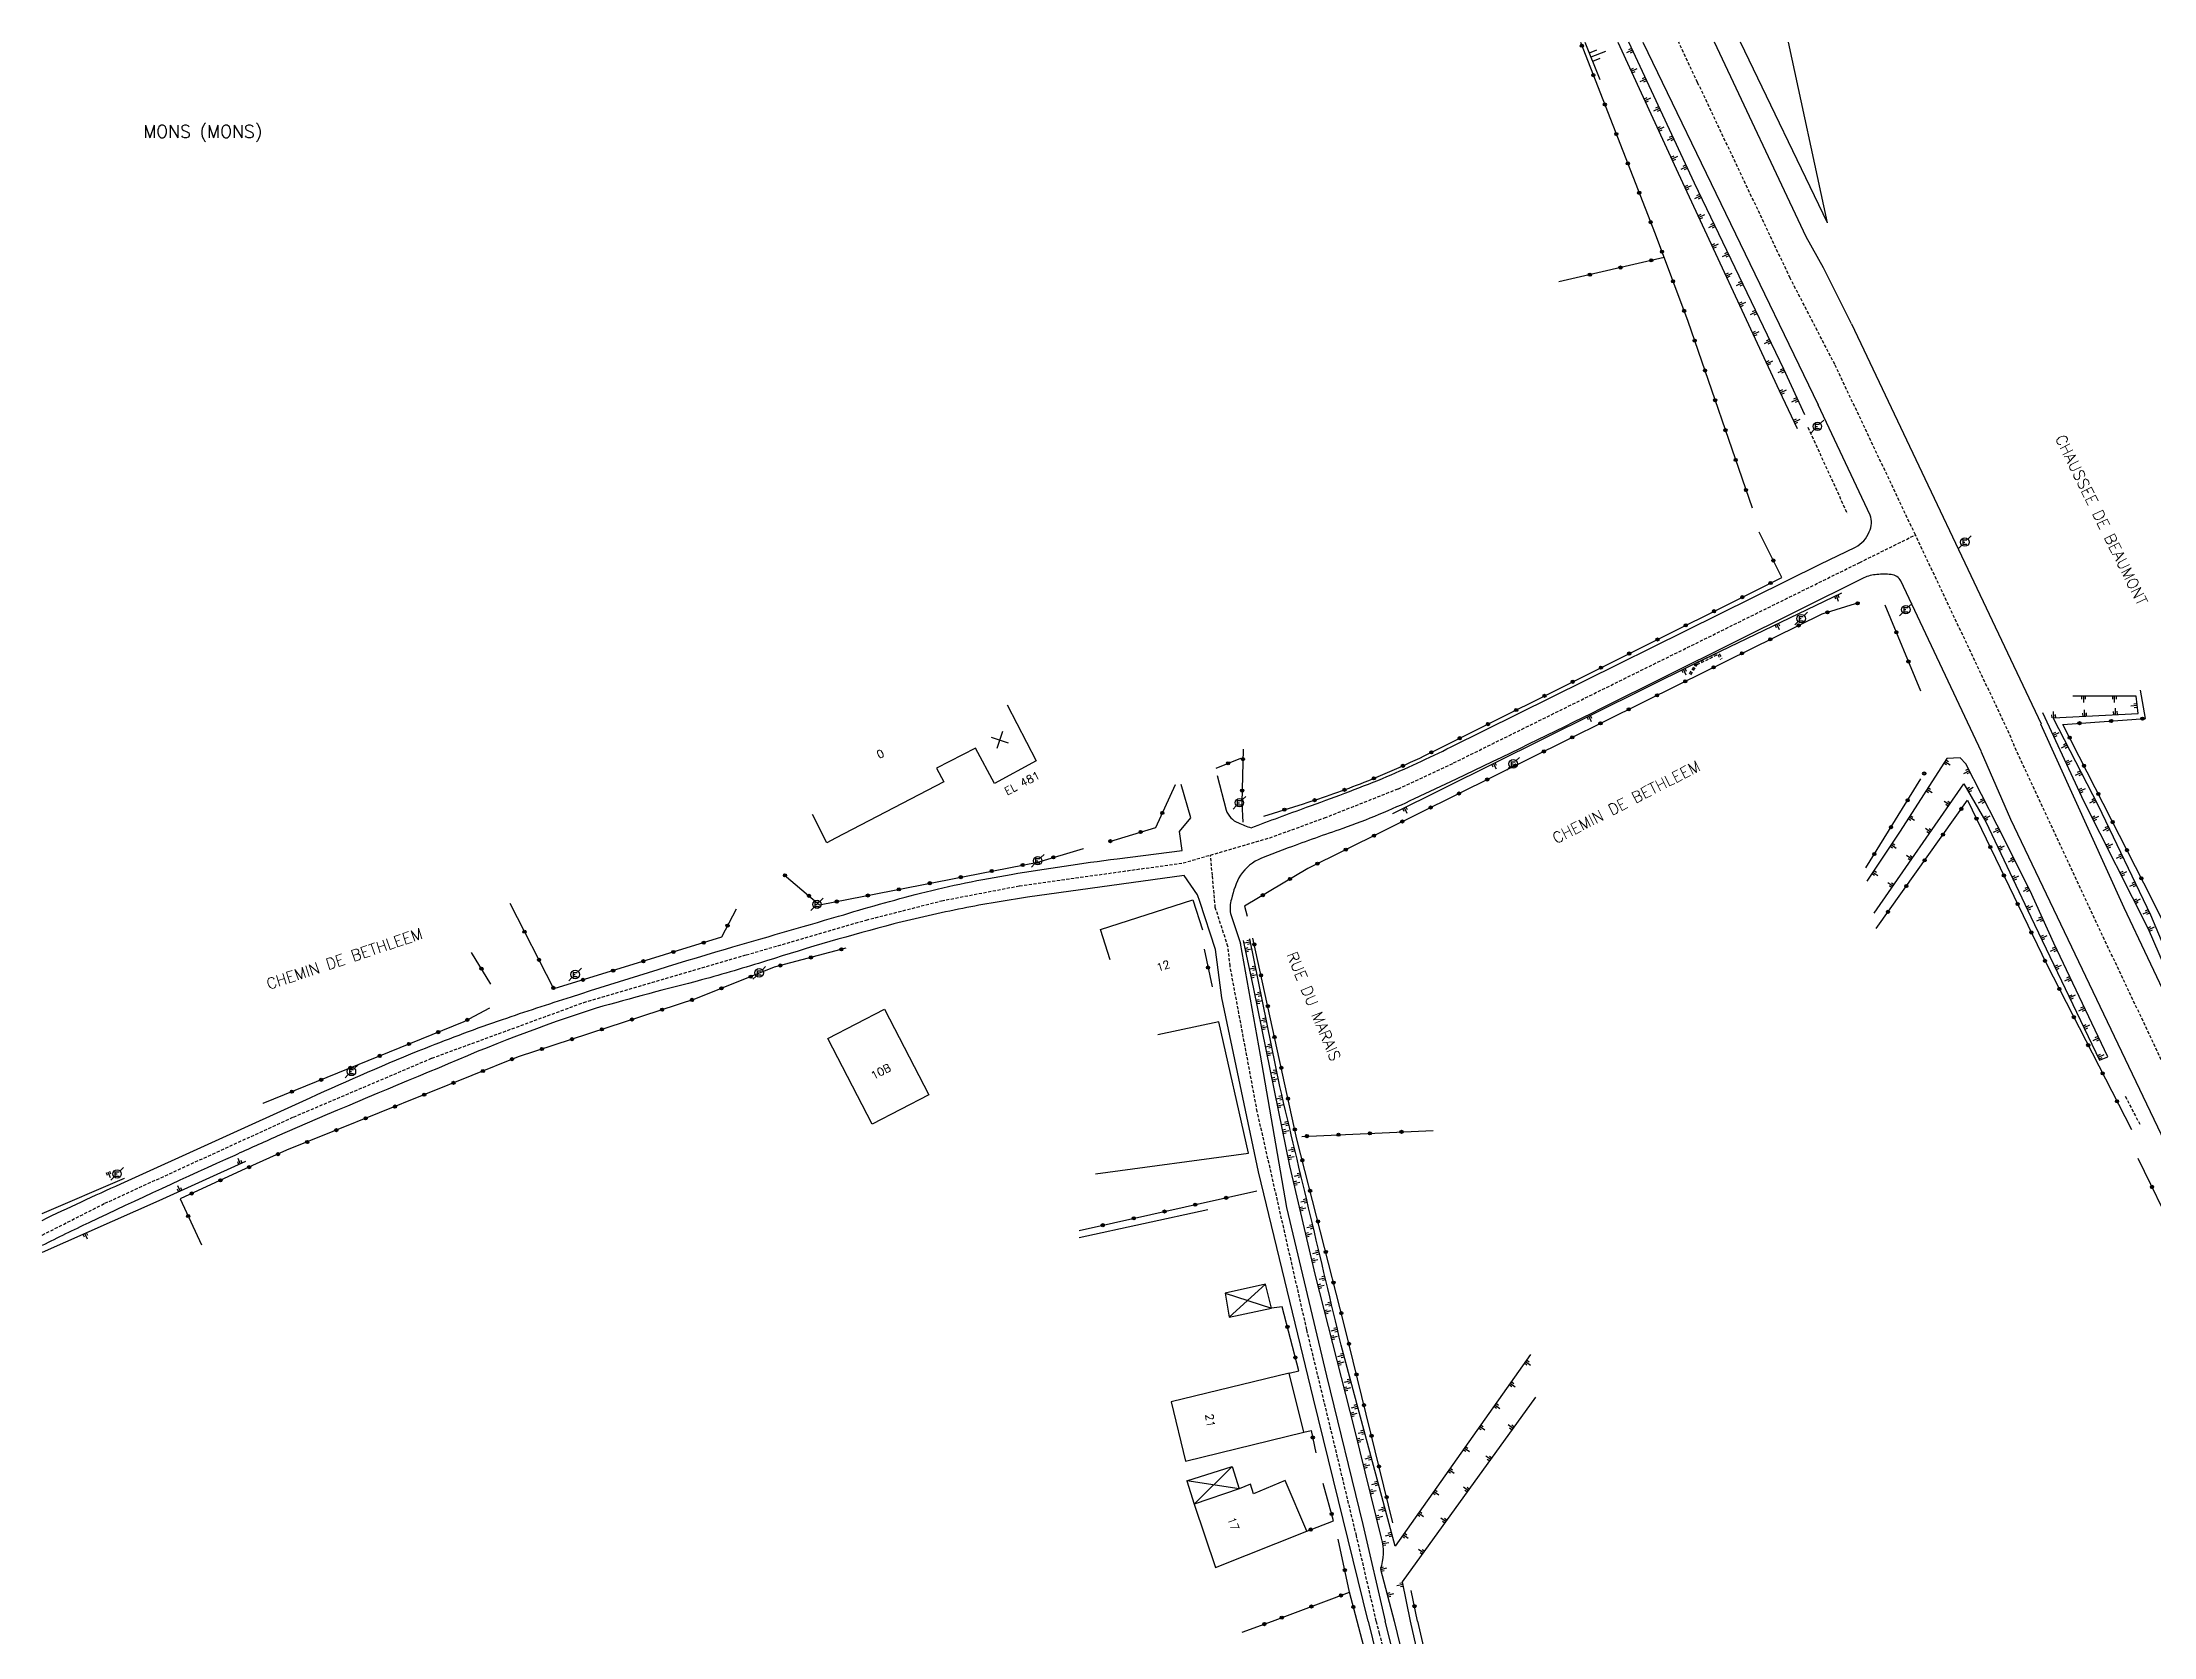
# Model space of a CAD drawing. Header units: millimetres. Extents: x 123000 to 124000, y 124000 to 125000.
# Drawn here: x 123000 to 123334.3, y 124747.5 to 125000 of the extents above; entities that cross this region are included whole.
import ezdxf
from ezdxf.enums import TextEntityAlignment as Align

# ---------------------------------------------------------------- set-up
doc = ezdxf.new("R2010")
doc.units = ezdxf.units.MM
doc.linetypes.add('DASHED', pattern=[0.75, 0.5, -0.25])
doc.layers.get('0').update_dxf_attribs({"linetype": 'CONTINUOUS'})
for name, color, linetype in [('w0001', 6, 'DASHED'), ('w0008', 7, 'CONTINUOUS'), ('w0100', 7, 'CONTINUOUS'), ('w0112', 1, 'DASHED'), ('W0211', 2, 'CONTINUOUS'), ('W0220', 5, 'DASHED'), ('W0310', 3, 'CONTINUOUS'), ('w0322', 7, 'CONTINUOUS'), ('W0471', 7, 'CONTINUOUS'), ('W0980', 7, 'CONTINUOUS'), ('W0984', 7, 'CONTINUOUS'), ('w0989', 7, 'CONTINUOUS'), ('w0991', 7, 'CONTINUOUS')]:
    doc.layers.add(name, color=color, linetype=linetype)
doc.styles.get("Standard").update_dxf_attribs({"font": 'romans.shx', "width": 0.85})

# ---------------------------------------------------------------- blocks, each defined once
blk = doc.blocks.new('T471')
for p, q in [((-0.333334, 0.333334), (-0.333334, -0.333334)), ((-0.333334, 0.333334), (0.333334, 0.333334)), ((-0.333334, 0), (0, 0)), ((0.500001, 0.500001), (1.000002, 1.000002)), ((-0.500001, -0.500001), (-1.000002, -1.000002)), ((-0.333334, -0.333334), (0.333334, -0.333334))]:
    blk.add_line(p, q)
blk.add_ellipse((0, 0), major_axis=(0.471405, 0.471405), ratio=1, start_param=5.4977871438, end_param=11.780972451)
blk = doc.blocks.new('t211o')
at = {"color": 0, "linetype": 'Continuous'}
for p, q in [((-0.29, 0.5), (-0.29, 0)), ((0, 1), (0, 0)), ((0.29, 0.5), (0.29, 0))]:
    blk.add_line(p, q, dxfattribs=at)
blk = doc.blocks.new('t991o')
at = {"color": 0, "linetype": 'Continuous'}
for p, q in [((-1, 1), (1, -1)), ((-1, -1), (1, 1))]:
    blk.add_line(p, q, dxfattribs=at)
blk = doc.blocks.new('t322o')
at = {"color": 0, "linetype": 'Continuous'}
for radius in [0.25, 0.15]:
    blk.add_circle((0, 0), radius, dxfattribs=at)

msp = doc.modelspace()

# ---------------------------------------------------------------- linework, layer by layer
at = {"layer": 'w0001'}
for points in [[(123283.77, 124948.98), (123276.7, 124962.66), (123262.06, 124993.62), (123259.06, 125000)], [(123311.71, 124889.86), (123296.53, 124921.98), (123283.77, 124948.98), (123283.77, 124948.98)], [(123000, 124811.12), (123009.91, 124816.15), (123039.79, 124829.81), (123061.69, 124839.14), (123085.73, 124847.95), (123111.43, 124855.48), (123130.43, 124861), (123142.37, 124864.05), (123154.68, 124866.42), (123180.62, 124870.05), (123184.94, 124871.3), (123194.31, 124874.02), (123203.01, 124877.18), (123214.68, 124881.8), (123223.43, 124885.88), (123287.71, 124917.62), (123296.53, 124921.98), (123296.53, 124921.98)], [(123377.77, 124750), (123369.08, 124767.99), (123347.97, 124812.45), (123323.91, 124863.3), (123311.66, 124889.74)], [(123187.7, 124856.81), (123185.7, 124862.99), (123185.24, 124868.08), (123184.94, 124871.3), (123184.94, 124871.3)], [(123211.19, 124750), (123208.04, 124763.53), (123200.19, 124796.14), (123192.34, 124830.68), (123188.04, 124853.73), (123187.71, 124856.84)], [(123213.48, 124741.07), (123211.72, 124748.01), (123211.19, 124750)]]:
    msp.add_lwpolyline(points, dxfattribs=at)
at = {"layer": 'w0008'}
for points in [[(123253.38, 125000), (123281.14, 124942.58)], [(123286.39, 124955.4), (123281.96, 124964.27), (123279.25, 124969.17), (123264.73, 125000)], [(123286.4, 124955.39), (123316.43, 124892.07), (123316.43, 124892.07)], [(123383.54, 124750), (123359.57, 124799.6), (123329.6, 124862.96), (123316.41, 124892.03)], [(123372.01, 124750), (123353.8, 124788.69), (123333.15, 124831.86), (123311.64, 124876.91), (123306.99, 124887.61)], [(123209.9, 124750), (123201.25, 124785.17), (123192.56, 124821.11), (123186.76, 124848.7), (123185.72, 124856.33)], [(123189.66, 124857.33), (123192.81, 124839.62), (123196.98, 124815.46), (123203.33, 124788.83), (123209.04, 124765.27), (123212.57, 124750)]]:
    msp.add_lwpolyline(points, dxfattribs=at)
for points in [[(123186.01, 124883.88), (123187.4, 124878.39, 0.2091), (123189.35, 124876.4, 0.0422), (123191.37, 124875.62, -0.0014), (123200.16, 124878.87, 0.0108), (123212.17, 124883.42, 0.0165), (123223.04, 124888.43), (123281.47, 124917.36), (123287.05, 124920.06, 0.1822), (123289.23, 124922.48, 0.2077), (123289.36, 124925.12), (123281.14, 124942.58), (123281.14, 124942.58)], [(123306.98, 124887.65), (123294.25, 124914.69, 0.249), (123292.67, 124915.7, 0.0688), (123290.45, 124915.71, 0.0914), (123288.36, 124915.18), (123246.69, 124894.43, -0.0046), (123223.82, 124883.33), (123217.19, 124880.18, -0.0244), (123205.87, 124875.5, 0.0053), (123197.25, 124872.42), (123192.99, 124870.78, 0.153), (123189.7, 124868.11, 0.0854), (123188.27, 124864.31, 0.1378), (123188.13, 124862.04), (123189.67, 124857.28), (123189.67, 124857.28)], [(123000, 124813.45, -0.008373), (123012.43, 124819.23), (123042.41, 124832.85, -0.0119), (123060.67, 124840.74, -0.0117), (123072.86, 124845.26, -0.0056), (123083.76, 124848.85, -0.0056), (123108.19, 124856.41, -0.0005), (123126.07, 124861.61, -0.0099), (123139.02, 124865.26, -0.0189), (123153.39, 124868.23, -0.0105), (123170.17, 124870.71), (123180.47, 124872.04), (123180.05, 124875.03), (123181.81, 124877.17), (123180.3, 124882.44), (123180.3, 124882.44)], [(123185.73, 124856.33), (123183.27, 124863.95), (123182.88, 124864.98), (123180.77, 124868.05), (123155.98, 124864.61, 0.0148), (123145.72, 124862.84, 0.0125), (123134.79, 124860.39, 0.0126), (123114.66, 124854.54, -0.0075), (123104.37, 124851.51, 0.0064), (123087.71, 124847.05, 0.0253), (123062.71, 124837.55, 0.0058), (123037.18, 124826.76, 0.002), (123030.47, 124823.74, 0.0054), (123007.38, 124813.07, 0.005654), (123000, 124809.47, 0.0157)], [(123209.9, 124750), (123215.29, 124728.04), (123223.14, 124698.38), (123230.53, 124669.69), (123237.93, 124638.64), (123244.79, 124610.47), (123249.37, 124593.54, -0.310561), (123247.65, 124585.19, -0.126275), (123242.15, 124582.64, 0.062468), (123235.16, 124578.74, 0.128403), (123226.14, 124568.14, 0.096527), (123222.3, 124554.58, 0.013587), (123221.4, 124540.74, -0.015478), (123220.92, 124527.38, -0.005626), (123220.25, 124512.94), (123219.67, 124500)], [(123313.3, 124500, 0.000901), (123302.93, 124512.03, -0.009523), (123286.81, 124531.16, 0.007163), (123268.62, 124553.1, -0.072413), (123262.68, 124561.81, -0.071237), (123255.35, 124580.04, -0.019263), (123250.95, 124598.04, 0.009512), (123245.02, 124620.8), (123240.21, 124639.87), (123233.87, 124667.43), (123226.04, 124697.96), (123218.73, 124725.77), (123212.57, 124750)]]:
    msp.add_lwpolyline(points, format="xyb", dxfattribs=at)
at = {"layer": 'w0100'}
for points in [[(123152.75, 124895.06), (123157.37, 124886.19), (123150.76, 124882.61), (123147.72, 124888.24), (123141.59, 124885.05), (123142.71, 124882.88), (123125.56, 124873.95), (123124.23, 124873.25), (123121.92, 124877.69), (123121.92, 124877.69)], [(123169.06, 124854.72), (123167.52, 124859.48), (123182.15, 124864.2), (123183.68, 124859.44), (123183.68, 124859.44)], [(123124.36, 124842.24), (123133.32, 124846.89), (123140.36, 124833.33), (123131.39, 124828.68), (123124.36, 124842.24), (123124.36, 124842.24)], [(123187.9, 124798.13), (123194.58, 124799.52), (123193.65, 124803.32), (123187.25, 124801.93), (123187.9, 124798.13), (123193.65, 124803.32)], [(123187.25, 124801.93), (123194.58, 124799.52)], [(123180.98, 124775.33), (123199.73, 124779.92), (123197.41, 124789.28), (123178.71, 124784.69), (123180.98, 124775.33)], [(123181.22, 124772.18), (123188.37, 124774.47)], [(123185.72, 124758.46), (123200.2, 124764.25), (123196.76, 124772.27), (123191.75, 124770.14), (123191.29, 124771.67), (123189.48, 124770.93), (123181.22, 124772.18), (123182.33, 124768.5), (123185.72, 124758.46)], [(123189.48, 124770.93), (123182.33, 124768.5), (123188.37, 124774.47), (123189.48, 124770.93)]]:
    msp.add_lwpolyline(points, dxfattribs=at)
at = {"layer": 'w0112'}
for p, q in [((123261.87, 124901.69), (123265.15, 124903.27)), ((123261.98, 124901.46), (123265.26, 124903.05)), ((123265.26, 124903.05), (123265.66, 124902.27)), ((123265.48, 124903.16), (123265.89, 124902.39)), ((123260.78, 124899.98), (123261.77, 124901.59)), ((123261, 124899.85), (123261.98, 124901.46))]:
    msp.add_line(p, q, dxfattribs=at)
msp.add_lwpolyline([(123329.75, 124833.09), (123332.05, 124828.66)], dxfattribs=at)
at = {"layer": 'W0211'}
for p, q in [((123246.06, 124998.75), (123244.89, 124998.29)), ((123247.48, 124998.55), (123245.16, 124997.62)), ((123250.83, 124998.39), (123251.74, 124998.81)), ((123251.16, 124998.86), (123251.62, 124999.07)), ((123251.41, 124998.34), (123251.86, 124998.55)), ((123246.59, 124997.41), (123245.43, 124996.95)), ((123251.87, 124995.84), (123251.42, 124995.63)), ((123252.44, 124995.79), (123251.54, 124995.37)), ((123252.11, 124995.32), (123251.66, 124995.11)), ((123252.98, 124993.77), (123253.89, 124994.19)), ((123253.31, 124994.24), (123253.77, 124994.45)), ((123253.56, 124993.71), (123254.01, 124993.92)), ((123254.01, 124991.21), (123253.56, 124991)), ((123254.58, 124991.16), (123253.68, 124990.74)), ((123254.25, 124990.69), (123253.8, 124990.48)), ((123255.13, 124989.14), (123256.04, 124989.56)), ((123255.46, 124989.61), (123255.91, 124989.82)), ((123255.7, 124989.09), (123256.16, 124989.3)), ((123256.15, 124986.58), (123255.7, 124986.37)), ((123256.72, 124986.53), (123255.82, 124986.11)), ((123256.39, 124986.06), (123255.94, 124985.85)), ((123257.61, 124984.99), (123258.06, 124985.2)), ((123257.28, 124984.51), (123258.18, 124984.93)), ((123258.29, 124981.95), (123257.84, 124981.74)), ((123257.85, 124984.46), (123258.31, 124984.67)), ((123258.86, 124981.9), (123257.96, 124981.48)), ((123258.53, 124981.43), (123258.08, 124981.22)), ((123259.43, 124979.89), (123260.33, 124980.31)), ((123259.76, 124980.36), (123260.21, 124980.57)), ((123260, 124979.84), (123260.45, 124980.05)), ((123260.43, 124977.32), (123259.98, 124977.11)), ((123261.01, 124977.27), (123260.1, 124976.85)), ((123260.68, 124976.8), (123260.22, 124976.59)), ((123261.6, 124975.26), (123262.51, 124975.69)), ((123261.93, 124975.74), (123262.38, 124975.95)), ((123262.18, 124975.22), (123262.63, 124975.43)), ((123262.58, 124972.7), (123262.13, 124972.49)), ((123263.16, 124972.65), (123262.25, 124972.23)), ((123262.83, 124972.18), (123262.37, 124971.97)), ((123263.81, 124970.66), (123264.71, 124971.1)), ((123264.14, 124971.14), (123264.59, 124971.36)), ((123264.39, 124970.62), (123264.84, 124970.84)), ((123264.73, 124968.07), (123264.28, 124967.86)), ((123265.31, 124968.02), (123264.4, 124967.6)), ((123264.98, 124967.55), (123264.52, 124967.34)), ((123266.02, 124966.06), (123266.92, 124966.5)), ((123266.34, 124966.54), (123266.79, 124966.76)), ((123266.59, 124966.02), (123267.04, 124966.24)), ((123266.88, 124963.45), (123266.43, 124963.24)), ((123267.46, 124963.4), (123266.55, 124962.98)), ((123267.13, 124962.93), (123266.67, 124962.71)), ((123268.22, 124961.47), (123269.12, 124961.9)), ((123268.55, 124961.94), (123269, 124962.16)), ((123269.03, 124958.82), (123268.58, 124958.61)), ((123269.61, 124958.77), (123268.7, 124958.35)), ((123268.8, 124961.42), (123269.25, 124961.64)), ((123269.28, 124958.3), (123268.82, 124958.09)), ((123270.43, 124956.87), (123271.33, 124957.3)), ((123270.76, 124957.34), (123271.21, 124957.56)), ((123271.01, 124956.82), (123271.46, 124957.04)), ((123271.18, 124954.2), (123270.73, 124953.99)), ((123271.76, 124954.15), (123270.85, 124953.73)), ((123271.43, 124953.67), (123270.97, 124953.46)), ((123272.64, 124952.27), (123273.54, 124952.7)), ((123272.96, 124952.74), (123273.41, 124952.96)), ((123273.21, 124952.22), (123273.66, 124952.44)), ((123273.33, 124949.57), (123272.88, 124949.36)), ((123273.91, 124949.52), (123273, 124949.1)), ((123273.58, 124949.05), (123273.12, 124948.84)), ((123274.83, 124947.68), (123275.74, 124948.1)), ((123275.17, 124948.15), (123275.62, 124948.36)), ((123275.41, 124947.63), (123275.86, 124947.84)), ((123275.48, 124944.95), (123275.03, 124944.74)), ((123276.06, 124944.9), (123275.15, 124944.48)), ((123275.73, 124944.43), (123275.28, 124944.21)), ((123276.98, 124943.05), (123277.88, 124943.47)), ((123277.31, 124943.52), (123277.76, 124943.73)), ((123277.55, 124943), (123278, 124943.21)), ((123277.65, 124940.33), (123277.2, 124940.12)), ((123278.22, 124940.28), (123277.32, 124939.86)), ((123277.89, 124939.81), (123277.44, 124939.6)), ((123322.88, 124895.97), (123322.88, 124896.47)), ((123323.17, 124895.47), (123323.17, 124896.47)), ((123323.46, 124895.97), (123323.46, 124896.47)), ((123327.78, 124895.97), (123327.78, 124896.47)), ((123328.06, 124895.47), (123328.06, 124896.47)), ((123328.35, 124895.97), (123328.35, 124896.47)), ((123330.65, 124894.92), (123331.64, 124895.02)), ((123331.12, 124895.26), (123331.62, 124895.31)), ((123318.09, 124893.51), (123318.12, 124893.01)), ((123318.36, 124894.03), (123318.41, 124893.03)), ((123318.67, 124893.54), (123318.7, 124893.04)), ((123322.98, 124893.77), (123323.01, 124893.27)), ((123323.24, 124894.28), (123323.29, 124893.28)), ((123323.56, 124893.8), (123323.58, 124893.3)), ((123327.86, 124894.03), (123327.89, 124893.53)), ((123328.13, 124894.54), (123328.18, 124893.54)), ((123328.44, 124894.06), (123328.47, 124893.56)), ((123331.18, 124894.68), (123331.67, 124894.73)), ((123318.69, 124890.69), (123318.23, 124890.48)), ((123319.26, 124890.64), (123318.36, 124890.22)), ((123318.93, 124890.17), (123318.48, 124889.96)), ((123319.66, 124888.27), (123320.55, 124888.73)), ((123319.97, 124888.76), (123320.42, 124888.99)), ((123320.24, 124888.24), (123320.68, 124888.47)), ((123301.44, 124885.57), (123301.02, 124885.84)), ((123302.02, 124885.54), (123301.17, 124886.08)), ((123301.75, 124886.05), (123301.33, 124886.32)), ((123304.49, 124884.71), (123304.94, 124884.94)), ((123320.75, 124886.25), (123320.3, 124886.04)), ((123321.32, 124886.2), (123320.42, 124885.78)), ((123320.99, 124885.73), (123320.54, 124885.52)), ((123299.19, 124881.14), (123298.35, 124881.68)), ((123298.93, 124881.65), (123298.51, 124881.92)), ((123304.18, 124884.23), (123305.07, 124884.68)), ((123305.1, 124881.98), (123304.67, 124881.73)), ((123304.75, 124884.2), (123305.2, 124884.42)), ((123305.68, 124881.98), (123304.81, 124881.48)), ((123321.9, 124883.92), (123322.79, 124884.38)), ((123322.21, 124884.41), (123322.65, 124884.64)), ((123322.81, 124881.82), (123322.36, 124881.61)), ((123322.47, 124883.89), (123322.92, 124884.12)), ((123323.39, 124881.77), (123322.48, 124881.35)), ((123298.62, 124881.17), (123298.2, 124881.44)), ((123301.1, 124879.85), (123301.92, 124879.28)), ((123301.34, 124879.33), (123301.75, 124879.05)), ((123301.67, 124879.81), (123302.08, 124879.52)), ((123305.39, 124881.48), (123304.96, 124881.23)), ((123306.54, 124879.57), (123307.43, 124880.02)), ((123306.85, 124880.05), (123307.3, 124880.27)), ((123307.11, 124879.53), (123307.56, 124879.76)), ((123323.05, 124881.29), (123322.6, 124881.08)), ((123324.13, 124879.57), (123325.02, 124880.03)), ((123324.45, 124880.06), (123324.89, 124880.28)), ((123324.71, 124879.54), (123325.15, 124879.77)), ((123295.8, 124876.77), (123295.37, 124877.04)), ((123296.37, 124876.74), (123295.53, 124877.28)), ((123296.11, 124877.25), (123295.69, 124877.52)), ((123298.12, 124875.56), (123298.94, 124874.99)), ((123298.36, 124875.04), (123298.78, 124874.75)), ((123298.69, 124875.51), (123299.1, 124875.23)), ((123307.72, 124877.46), (123307.28, 124877.21)), ((123308.29, 124877.46), (123307.43, 124876.96)), ((123308.01, 124876.96), (123307.57, 124876.71)), ((123308.9, 124874.9), (123309.79, 124875.35)), ((123309.21, 124875.38), (123309.66, 124875.61)), ((123309.47, 124874.87), (123309.92, 124875.1)), ((123324.95, 124877.44), (123324.5, 124877.21)), ((123325.52, 124877.4), (123324.63, 124876.95)), ((123325.21, 124876.92), (123324.76, 124876.69)), ((123326.26, 124875.2), (123327.16, 124875.63)), ((123326.59, 124875.67), (123327.04, 124875.89)), ((123326.84, 124875.15), (123327.29, 124875.37)), ((123292.93, 124872.39), (123292.51, 124872.66)), ((123293.5, 124872.35), (123292.67, 124872.9)), ((123293.25, 124872.87), (123292.83, 124873.14)), ((123310.03, 124872.72), (123309.57, 124872.51)), ((123310.6, 124872.68), (123309.7, 124872.25)), ((123310.27, 124872.2), (123309.82, 124871.99)), ((123327.15, 124873.07), (123326.7, 124872.84)), ((123327.73, 124873.03), (123326.83, 124872.58)), ((123327.41, 124872.55), (123326.96, 124872.33)), ((123290.03, 124868.04), (123289.61, 124868.31)), ((123290.6, 124868), (123289.77, 124868.55)), ((123290.35, 124868.52), (123289.93, 124868.79)), ((123295.14, 124871.26), (123295.96, 124870.69)), ((123295.39, 124870.74), (123295.8, 124870.46)), ((123295.71, 124871.22), (123296.13, 124870.93)), ((123311.26, 124870.24), (123312.15, 124870.69)), ((123311.57, 124870.72), (123312.02, 124870.95)), ((123311.83, 124870.21), (123312.28, 124870.43)), ((123328.38, 124870.79), (123329.28, 124871.22)), ((123328.71, 124871.26), (123329.16, 124871.48)), ((123329.35, 124868.7), (123328.9, 124868.47)), ((123328.96, 124870.74), (123329.41, 124870.96)), ((123329.93, 124868.66), (123329.03, 124868.21)), ((123329.61, 124868.18), (123329.16, 124867.96)), ((123292.16, 124866.97), (123292.98, 124866.4)), ((123292.41, 124866.45), (123292.82, 124866.16)), ((123292.74, 124866.92), (123293.15, 124866.64)), ((123312.26, 124868), (123311.81, 124867.78)), ((123312.83, 124867.95), (123311.93, 124867.52)), ((123312.51, 124867.48), (123312.05, 124867.26)), ((123313.62, 124865.57), (123314.51, 124866.03)), ((123313.93, 124866.06), (123314.38, 124866.28)), ((123314.19, 124865.54), (123314.64, 124865.77)), ((123330.5, 124866.38), (123331.4, 124866.81)), ((123330.82, 124866.85), (123331.27, 124867.07)), ((123331.07, 124866.33), (123331.52, 124866.55)), ((123314.49, 124863.27), (123314.04, 124863.06)), ((123315.07, 124863.22), (123314.16, 124862.8)), ((123314.74, 124862.75), (123314.29, 124862.54)), ((123316.09, 124861.33), (123316.55, 124861.53)), ((123331.55, 124864.33), (123331.11, 124864.1)), ((123332.13, 124864.3), (123331.24, 124863.85)), ((123331.81, 124863.81), (123331.37, 124863.59)), ((123332.61, 124861.97), (123333.52, 124862.4)), ((123332.94, 124862.44), (123333.39, 124862.66)), ((123333.19, 124861.92), (123333.64, 124862.14)), ((123315.76, 124860.86), (123316.67, 124861.27)), ((123316.74, 124858.56), (123316.29, 124858.34)), ((123316.33, 124860.8), (123316.79, 124861)), ((123317.32, 124858.51), (123316.42, 124858.08)), ((123333.77, 124859.94), (123333.32, 124859.74)), ((123334.35, 124859.87), (123333.43, 124859.47)), ((123334, 124859.41), (123333.54, 124859.21)), ((123190.26, 124857.37), (123191.24, 124857.57)), ((123190.85, 124856.58), (123190.37, 124856.47)), ((123191.4, 124856.4), (123190.43, 124856.19)), ((123190.98, 124856.01), (123190.49, 124855.91)), ((123190.69, 124857.75), (123191.18, 124857.85)), ((123190.81, 124857.19), (123191.3, 124857.29)), ((123316.99, 124858.04), (123316.54, 124857.82)), ((123317.92, 124856.08), (123318.83, 124856.51)), ((123318.25, 124856.55), (123318.7, 124856.77)), ((123318.5, 124856.03), (123318.95, 124856.25)), ((123191.1, 124853.26), (123192.08, 124853.46)), ((123191.75, 124852.48), (123191.26, 124852.37)), ((123192.3, 124852.31), (123191.33, 124852.09)), ((123191.88, 124851.92), (123191.39, 124851.81)), ((123191.53, 124853.65), (123192.02, 124853.75)), ((123191.64, 124853.08), (123192.13, 124853.18)), ((123319.01, 124853.85), (123318.55, 124853.63)), ((123319.58, 124853.8), (123318.68, 124853.37)), ((123319.26, 124853.33), (123318.8, 124853.11)), ((123320.17, 124851.36), (123321.07, 124851.79)), ((123320.5, 124851.83), (123320.95, 124852.05)), ((123320.74, 124851.31), (123321.2, 124851.53)), ((123191.93, 124849.15), (123192.91, 124849.35)), ((123192.63, 124848.37), (123192.14, 124848.27)), ((123193.17, 124848.19), (123192.19, 124847.99)), ((123192.37, 124849.54), (123192.86, 124849.64)), ((123192.48, 124848.97), (123192.97, 124849.07)), ((123321.27, 124849.13), (123320.82, 124848.92)), ((123321.84, 124849.09), (123320.94, 124848.66)), ((123321.52, 124848.61), (123321.07, 124848.4)), ((123192.74, 124847.81), (123192.25, 124847.71)), ((123192.77, 124845.04), (123193.75, 124845.24)), ((123193.2, 124845.43), (123193.69, 124845.53)), ((123193.32, 124844.86), (123193.81, 124844.96)), ((123322.41, 124846.64), (123323.32, 124847.07)), ((123322.74, 124847.11), (123323.19, 124847.33)), ((123322.99, 124846.59), (123323.44, 124846.8)), ((123193.46, 124844.26), (123192.97, 124844.16)), ((123194.01, 124844.08), (123193.03, 124843.88)), ((123193.58, 124843.7), (123193.09, 124843.6)), ((123323.53, 124844.42), (123323.08, 124844.21)), ((123324.11, 124844.38), (123323.21, 124843.95)), ((123323.78, 124843.9), (123323.33, 124843.69)), ((123324.66, 124841.92), (123325.56, 124842.35)), ((123324.99, 124842.39), (123325.44, 124842.61)), ((123325.23, 124841.87), (123325.69, 124842.08)), ((123193.61, 124840.94), (123194.59, 124841.13)), ((123194.3, 124840.16), (123193.81, 124840.06)), ((123194.85, 124839.97), (123193.87, 124839.77)), ((123194.42, 124839.59), (123193.93, 124839.49)), ((123194.04, 124841.32), (123194.53, 124841.42)), ((123194.15, 124840.75), (123194.64, 124840.85)), ((123325.79, 124839.71), (123325.34, 124839.49)), ((123326.37, 124839.67), (123325.47, 124839.23)), ((123326.04, 124839.19), (123325.59, 124838.97)), ((123194.44, 124836.83), (123195.42, 124837.03)), ((123195.14, 124836.05), (123194.65, 124835.95)), ((123195.69, 124835.86), (123194.71, 124835.66)), ((123195.26, 124835.48), (123194.77, 124835.38)), ((123194.88, 124837.21), (123195.37, 124837.31)), ((123194.99, 124836.64), (123195.48, 124836.74)), ((123195.34, 124832.7), (123196.32, 124832.93)), ((123195.98, 124831.94), (123195.49, 124831.84)), ((123196.53, 124831.75), (123195.55, 124831.55)), ((123195.76, 124833.09), (123196.25, 124833.21)), ((123195.9, 124832.53), (123196.38, 124832.65)), ((123196.1, 124831.37), (123195.61, 124831.27)), ((123196.31, 124828.62), (123197.29, 124828.85)), ((123196.73, 124829.01), (123197.22, 124829.13)), ((123196.87, 124828.45), (123197.35, 124828.57)), ((123196.81, 124827.83), (123196.32, 124827.73)), ((123197.36, 124827.64), (123196.38, 124827.44)), ((123196.92, 124827.26), (123196.43, 124827.16)), ((123197.28, 124824.54), (123198.26, 124824.77)), ((123197.7, 124824.93), (123198.19, 124825.05)), ((123197.64, 124823.71), (123197.15, 124823.62)), ((123198.18, 124823.53), (123197.2, 124823.33)), ((123197.75, 124823.15), (123197.26, 124823.05)), ((123197.84, 124824.37), (123198.32, 124824.49)), ((123198.54, 124819.64), (123198.05, 124819.52)), ((123199.09, 124819.47), (123198.12, 124819.24)), ((123198.67, 124819.07), (123198.18, 124818.96)), ((123198.25, 124820.46), (123199.23, 124820.69)), ((123198.67, 124820.85), (123199.16, 124820.97)), ((123198.81, 124820.29), (123199.29, 124820.41)), ((123199.49, 124815.55), (123199.01, 124815.44)), ((123200.05, 124815.38), (123199.07, 124815.16)), ((123199.62, 124814.99), (123199.14, 124814.88)), ((123199.22, 124816.38), (123200.2, 124816.61)), ((123199.64, 124816.77), (123200.13, 124816.89)), ((123199.78, 124816.21), (123200.26, 124816.33)), ((123200.45, 124811.47), (123199.96, 124811.35)), ((123200.19, 124812.3), (123201.17, 124812.53)), ((123200.61, 124812.69), (123201.1, 124812.81)), ((123200.75, 124812.13), (123201.23, 124812.25)), ((123201, 124811.3), (123200.02, 124811.07)), ((123200.58, 124810.91), (123200.09, 124810.79)), ((123201.16, 124808.22), (123202.14, 124808.45)), ((123201.58, 124808.61), (123202.07, 124808.73)), ((123201.72, 124808.05), (123202.2, 124808.17)), ((123201.4, 124807.38), (123200.91, 124807.27)), ((123201.95, 124807.22), (123200.98, 124806.99)), ((123201.53, 124806.82), (123201.04, 124806.71)), ((123202.38, 124803.32), (123201.9, 124803.19)), ((123202.94, 124803.16), (123201.97, 124802.91)), ((123202.52, 124802.76), (123202.04, 124802.63)), ((123202.13, 124804.14), (123203.11, 124804.37)), ((123202.55, 124804.54), (123203.04, 124804.65)), ((123202.69, 124803.97), (123203.17, 124804.09)), ((123203.42, 124799.25), (123202.93, 124799.13)), ((123203.97, 124799.1), (123203, 124798.85)), ((123203.56, 124798.7), (123203.08, 124798.57)), ((123203.1, 124800.06), (123204.08, 124800.29)), ((123203.52, 124800.46), (123204.01, 124800.57)), ((123203.66, 124799.89), (123204.14, 124800.01)), ((123204.46, 124795.19), (123203.97, 124795.07)), ((123205.01, 124795.04), (123204.04, 124794.79)), ((123204.07, 124795.98), (123205.04, 124796.21)), ((123204.49, 124796.38), (123204.98, 124796.49)), ((123204.62, 124795.81), (123205.11, 124795.93)), ((123204.6, 124794.63), (123204.11, 124794.51)), ((123205.09, 124791.88), (123206.06, 124792.14)), ((123205.5, 124792.29), (123205.98, 124792.42)), ((123205.65, 124791.73), (123206.13, 124791.86)), ((123205.49, 124791.13), (123205.01, 124791)), ((123206.05, 124790.97), (123205.08, 124790.72)), ((123205.64, 124790.57), (123205.15, 124790.45)), ((123206.17, 124787.83), (123207.14, 124788.09)), ((123206.58, 124788.24), (123207.07, 124788.37)), ((123235.04, 124790.53), (123234.63, 124790.82)), ((123235.62, 124790.48), (123234.8, 124791.06)), ((123235.37, 124791), (123234.97, 124791.29)), ((123206.53, 124787.06), (123206.05, 124786.94)), ((123207.09, 124786.91), (123206.12, 124786.66)), ((123206.67, 124786.51), (123206.19, 124786.38)), ((123206.73, 124787.68), (123207.21, 124787.81)), ((123232.62, 124787.11), (123232.21, 124787.4)), ((123233.19, 124787.06), (123232.38, 124787.63)), ((123232.95, 124787.58), (123232.54, 124787.87)), ((123207.57, 124783), (123207.08, 124782.88)), ((123208.12, 124782.85), (123207.15, 124782.6)), ((123207.71, 124782.44), (123207.23, 124782.32)), ((123207.26, 124783.78), (123208.22, 124784.04)), ((123207.66, 124784.19), (123208.15, 124784.32)), ((123207.81, 124783.63), (123208.3, 124783.76)), ((123230.2, 124783.68), (123229.79, 124783.97)), ((123230.77, 124783.63), (123229.96, 124784.21)), ((123230.53, 124784.16), (123230.12, 124784.44)), ((123208.59, 124778.93), (123208.11, 124778.81)), ((123209.15, 124778.77), (123208.18, 124778.53)), ((123208.73, 124778.37), (123208.24, 124778.25)), ((123208.34, 124779.73), (123209.31, 124779.99)), ((123208.75, 124780.14), (123209.23, 124780.27)), ((123208.9, 124779.58), (123209.38, 124779.71)), ((123227.78, 124780.26), (123227.37, 124780.55)), ((123228.35, 124780.21), (123227.53, 124780.79)), ((123228.11, 124780.73), (123227.7, 124781.02)), ((123232.06, 124781.12), (123232.87, 124780.53)), ((123232.3, 124780.59), (123232.71, 124780.3)), ((123232.64, 124781.06), (123233.04, 124780.77)), ((123209.6, 124774.86), (123209.11, 124774.74)), ((123210.15, 124774.7), (123209.18, 124774.46)), ((123209.42, 124775.68), (123210.39, 124775.94)), ((123209.83, 124776.09), (123210.31, 124776.21)), ((123209.98, 124775.53), (123210.46, 124775.66)), ((123225.35, 124776.84), (123224.95, 124777.13)), ((123225.93, 124776.78), (123225.11, 124777.36)), ((123225.69, 124777.31), (123225.28, 124777.6)), ((123228.52, 124776.19), (123229.33, 124775.61)), ((123228.75, 124775.66), (123229.16, 124775.37)), ((123229.09, 124776.13), (123229.5, 124775.84)), ((123209.73, 124774.3), (123209.25, 124774.18)), ((123210.5, 124771.63), (123211.47, 124771.88)), ((123210.91, 124772.03), (123211.4, 124772.16)), ((123211.06, 124771.48), (123211.55, 124771.61)), ((123222.93, 124773.41), (123222.52, 124773.7)), ((123223.51, 124773.36), (123222.69, 124773.94)), ((123223.27, 124773.89), (123222.86, 124774.17)), ((123224.97, 124771.26), (123225.78, 124770.68)), ((123210.6, 124770.79), (123210.11, 124770.67)), ((123211.15, 124770.63), (123210.18, 124770.39)), ((123210.74, 124770.23), (123210.25, 124770.11)), ((123212, 124767.98), (123212.48, 124768.11)), ((123220.51, 124769.99), (123220.1, 124770.28)), ((123221.08, 124769.94), (123220.27, 124770.52)), ((123220.84, 124770.46), (123220.44, 124770.75)), ((123225.21, 124770.74), (123225.61, 124770.45)), ((123225.55, 124771.21), (123225.95, 124770.91)), ((123211.6, 124766.72), (123211.12, 124766.6)), ((123212.16, 124766.56), (123211.19, 124766.32)), ((123211.74, 124766.16), (123211.26, 124766.04)), ((123211.59, 124767.57), (123212.55, 124767.83)), ((123212.14, 124767.42), (123212.63, 124767.55)), ((123218.09, 124766.57), (123217.68, 124766.86)), ((123218.66, 124766.51), (123217.85, 124767.09)), ((123218.42, 124767.04), (123218.01, 124767.33)), ((123221.43, 124766.34), (123222.24, 124765.75)), ((123221.66, 124765.81), (123222.07, 124765.52)), ((123222, 124766.28), (123222.41, 124765.99)), ((123212.62, 124762.6), (123212.12, 124762.52)), ((123213.15, 124762.4), (123212.17, 124762.24)), ((123212.71, 124762.03), (123212.21, 124761.95)), ((123212.67, 124763.52), (123213.64, 124763.78)), ((123213.08, 124763.93), (123213.56, 124764.06)), ((123213.23, 124763.37), (123213.71, 124763.5)), ((123215.67, 124763.14), (123215.26, 124763.43)), ((123216.24, 124763.09), (123215.42, 124763.67)), ((123216, 124763.62), (123215.59, 124763.9)), ((123217.88, 124761.41), (123218.69, 124760.83)), ((123218.45, 124761.35), (123218.86, 124761.06)), ((123212.26, 124758.51), (123211.78, 124758.38)), ((123212.82, 124758.36), (123211.85, 124758.1)), ((123212.41, 124757.95), (123211.93, 124757.83)), ((123218.12, 124760.88), (123218.52, 124760.59)), ((123214.45, 124755.64), (123215.44, 124755.84)), ((123214.89, 124756.02), (123215.38, 124756.12)), ((123215, 124755.46), (123215.49, 124755.55)), ((123213.34, 124754.46), (123212.86, 124754.33)), ((123213.9, 124754.31), (123212.93, 124754.05)), ((123213.49, 124753.9), (123213.01, 124753.77))]:
    msp.add_line(p, q, dxfattribs=at)
for points in [[(123244.21, 125000), (123246.57, 124994.1)], [(123249.4, 125000), (123258.98, 124979.26), (123274.98, 124944.84), (123277.79, 124938.86)], [(123279.01, 124941.02), (123275.69, 124948.21), (123261.55, 124977.69), (123251.19, 125000)], [(123284.84, 124912.78), (123261.56, 124901.57), (123213.76, 124877.83), (123213.76, 124877.83)], [(123341.15, 124844.38), (123333.82, 124861.77), (123325.51, 124879.09), (123318.34, 124893.02), (123331.77, 124893.73), (123331.5, 124896.47), (123321.47, 124896.47)], [(123316.67, 124893.85), (123323.21, 124879.78), (123333.38, 124859.59), (123340.45, 124843.26), (123341.15, 124844.38)], [(123290, 124862.1), (123304.19, 124882.56), (123307.67, 124876.54), (123314.78, 124861.5), (123325.68, 124838.8), (123326.99, 124839.34), (123318.44, 124857.32), (123314.72, 124865.61), (123309.46, 124876.01), (123304.54, 124885.73), (123303.64, 124886.69), (123301.49, 124886.57), (123294.13, 124875.1), (123288.85, 124867.17)], [(123032.18, 124822.76), (123018.44, 124816.54), (123000.01, 124808.37), (123000, 124808.36)], [(123000, 124814.52), (123013, 124820.12), (123013, 124820.12)], [(123216.59, 124750), (123215.36, 124756.2), (123236.42, 124785.46)], [(123214.01, 124750), (123220.27, 124724.36), (123228.99, 124690.59), (123234.56, 124667.06), (123235.98, 124667.28), (123231.18, 124687.61), (123224.94, 124714.17), (123220.13, 124734.4), (123216.59, 124750)]]:
    msp.add_lwpolyline(points, dxfattribs=at)
for points in [[(123190.09, 124857.75), (123191.76, 124850.1), (123195.68, 124830.91), (123197.45, 124822.1), (123201.5, 124804.74), (123207.7, 124780.48), (123211.97, 124763.13, -0.150261), (123211.83, 124758.2), (123214.01, 124750)], [(123235.61, 124792.2), (123214.15, 124761.86), (123205.64, 124793.68, 0.00006), (123195.91, 124834.65), (123191.15, 124858.02)]]:
    msp.add_lwpolyline(points, format="xyb", dxfattribs=at)
at = {"layer": 'W0220'}
msp.add_lwpolyline([(123279.51, 124939.03), (123285.73, 124925.4), (123285.73, 124925.4)], dxfattribs=at)
at = {"layer": 'W0310'}
for points in [[(123282.61, 124971.42), (123268.82, 125000)], [(123282.61, 124971.42), (123276.43, 125000)], [(123166.75, 124820.82), (123190.97, 124824.1), (123186.28, 124844.86), (123176.6, 124842.83)], [(123164.17, 124810.74), (123184.5, 124815.19)]]:
    msp.add_lwpolyline(points, dxfattribs=at)
at = {"layer": 'w0322'}
for points in [[(123243.52, 125000), (123255.35, 124969.66), (123260.53, 124955.85), (123270.67, 124926.28)], [(123256.75, 124965.93), (123240.11, 124962.04)], [(123287.7, 124911.26), (123281.72, 124909.45), (123259.12, 124898.32), (123200.37, 124869.18), (123190.34, 124863.21), (123190.73, 124861.61), (123190.73, 124861.61)], [(123291.7, 124910.94), (123297.35, 124897.32), (123297.35, 124897.32)], [(123448.95, 124862.03), (123444, 124843.97), (123410.15, 124842.12), (123371.98, 124839.8), (123346.47, 124839.18), (123333.95, 124864.35), (123319.89, 124891.99), (123332.95, 124892.92), (123332.18, 124897.4)], [(123185.84, 124885.03), (123189.74, 124886.65), (123189.74, 124886.65)], [(123190.13, 124888.07), (123189.9, 124879.55), (123190.05, 124876.49), (123190.05, 124876.49)], [(123168.98, 124873.46), (123176.27, 124875.66), (123179.38, 124882.49), (123179.38, 124882.49)], [(123288.67, 124869.26), (123297.39, 124883.35)], [(123290.33, 124859.67), (123304.79, 124880.01), (123317.27, 124854.09), (123330.74, 124827.84)], [(123117.46, 124868.17), (123123.05, 124863.39), (123157.59, 124870.19), (123164.86, 124872.34), (123164.86, 124872.34)], [(123109.87, 124862.73), (123107.51, 124858.29), (123081, 124850.11), (123074.06, 124863.6), (123074.06, 124863.6)], [(123213.82, 124765.53), (123206.12, 124796.95), (123198.62, 124826.28), (123191.66, 124858.15)], [(123127.19, 124856.55), (123115.88, 124853.54), (123103.41, 124848.54), (123075.36, 124839.36), (123038.69, 124824.54), (123032.23, 124821.64), (123021.85, 124816.87), (123025.19, 124809.6), (123025.19, 124809.6)], [(123071.04, 124850.84), (123067.95, 124855.86), (123067.95, 124855.86)], [(123183.95, 124856.37), (123185.18, 124850.43)], [(123070.78, 124847.04), (123066.74, 124844.91), (123034.9, 124831.94), (123034.9, 124831.94)], [(123199.41, 124826.75), (123220.18, 124827.69)], [(123366.83, 124750), (123358.68, 124766.86), (123343.7, 124798.75), (123331.79, 124823.25)], [(123164.17, 124811.85), (123192.3, 124818.11)], [(123197.41, 124789.28), (123198.9, 124789.63), (123196.3, 124799.74), (123194.58, 124799.52)], [(123199.73, 124779.92), (123200.89, 124780.2), (123201.63, 124776.63)], [(123200.2, 124764.25), (123204.42, 124765.89), (123202.8, 124771.78)], [(123194.78, 124750), (123206.94, 124754.57), (123205.17, 124762.95)], [(123208.14, 124750), (123206.94, 124754.57)], [(123217.73, 124750), (123216.7, 124754.82)], [(123189.97, 124748.23), (123194.78, 124750)], [(123248.21, 124590.22), (123239.49, 124626.07), (123229.51, 124666.83), (123226.23, 124679.7), (123216.12, 124719.71), (123208.14, 124750)]]:
    msp.add_lwpolyline(points, dxfattribs=at)
for points in [[(123193.37, 124877.47), (123199.64, 124879.43, 0.0183), (123209.27, 124882.81, 0.0217), (123220.93, 124888.07), (123275.38, 124915.26), (123271.81, 124922.42), (123271.81, 124922.42)], [(123217.73, 124750), (123220.5, 124737.83), (123225.98, 124712.18), (123231.54, 124688.4), (123236.72, 124665.37, 0.017585), (123242.73, 124640.62), (123257.74, 124579.29, 0.126126), (123266.53, 124560.16), (123288.18, 124532.73), (123301.52, 124551.85)]]:
    msp.add_lwpolyline(points, format="xyb", dxfattribs=at)
for centre, radius in [((123243.73, 124999.45), 0.25), ((123243.73, 124999.45), 0.15), ((123245.55, 124994.79), 0.25), ((123245.55, 124994.79), 0.15), ((123247.37, 124990.14), 0.25), ((123247.37, 124990.14), 0.15), ((123249.18, 124985.48), 0.25), ((123249.18, 124985.48), 0.15), ((123251, 124980.82), 0.25), ((123251, 124980.82), 0.15), ((123252.81, 124976.16), 0.25), ((123252.81, 124976.16), 0.15), ((123254.63, 124971.5), 0.25), ((123254.63, 124971.5), 0.15), ((123254.72, 124965.46), 0.25), ((123254.72, 124965.46), 0.15), ((123256.41, 124966.83), 0.25), ((123256.41, 124966.83), 0.15), ((123244.98, 124963.18), 0.25), ((123244.98, 124963.18), 0.15), ((123249.85, 124964.32), 0.25), ((123249.85, 124964.32), 0.15), ((123258.17, 124962.15), 0.25), ((123258.17, 124962.15), 0.15), ((123259.93, 124957.47), 0.25), ((123259.93, 124957.47), 0.15), ((123261.59, 124952.75), 0.25), ((123261.59, 124952.75), 0.15), ((123263.21, 124948.02), 0.25), ((123263.21, 124948.02), 0.15), ((123264.84, 124943.3), 0.25), ((123264.84, 124943.3), 0.15), ((123266.46, 124938.57), 0.25), ((123266.46, 124938.57), 0.15), ((123268.08, 124933.84), 0.25), ((123268.08, 124933.84), 0.15), ((123269.7, 124929.11), 0.25), ((123269.7, 124929.11), 0.15), ((123322.52, 124892.17), 0.25), ((123322.52, 124892.17), 0.15), ((123327.51, 124892.53), 0.25), ((123327.51, 124892.53), 0.15), ((123332.49, 124892.89), 0.25), ((123332.49, 124892.89), 0.15), ((123320.96, 124889.88), 0.25), ((123320.96, 124889.88), 0.15), ((123323.22, 124885.43), 0.25), ((123323.22, 124885.43), 0.15), ((123297.93, 124884.21), 0.25), ((123297.93, 124884.21), 0.15), ((123295.3, 124879.96), 0.25), ((123295.3, 124879.96), 0.15), ((123303.79, 124878.6), 0.25), ((123303.79, 124878.6), 0.15), ((123325.49, 124880.97), 0.25), ((123325.49, 124880.97), 0.15), ((123292.66, 124875.71), 0.25), ((123292.66, 124875.71), 0.15), ((123306.21, 124877.06), 0.25), ((123306.21, 124877.06), 0.15), ((123327.76, 124876.51), 0.25), ((123327.76, 124876.51), 0.15), ((123290.03, 124871.46), 0.25), ((123290.03, 124871.46), 0.15), ((123300.89, 124874.53), 0.25), ((123300.89, 124874.53), 0.15), ((123308.38, 124872.56), 0.25), ((123308.38, 124872.56), 0.15), ((123330.03, 124872.06), 0.25), ((123330.03, 124872.06), 0.15), ((123297.99, 124870.45), 0.25), ((123297.99, 124870.45), 0.15), ((123310.54, 124868.05), 0.25), ((123310.54, 124868.05), 0.15), ((123295.1, 124866.38), 0.25), ((123295.1, 124866.38), 0.15), ((123332.3, 124867.6), 0.25), ((123332.3, 124867.6), 0.15), ((123292.2, 124862.3), 0.25), ((123292.2, 124862.3), 0.15), ((123312.71, 124863.55), 0.25), ((123312.71, 124863.55), 0.15), ((123314.88, 124859.04), 0.25), ((123314.88, 124859.04), 0.15), ((123191.88, 124857.14), 0.25), ((123191.88, 124857.14), 0.15), ((123184.55, 124853.48), 0.25), ((123184.55, 124853.48), 0.15), ((123192.95, 124852.25), 0.25), ((123192.95, 124852.25), 0.15), ((123317.05, 124854.54), 0.25), ((123317.05, 124854.54), 0.15), ((123319.32, 124850.08), 0.25), ((123319.32, 124850.08), 0.15), ((123194.02, 124847.37), 0.25), ((123194.02, 124847.37), 0.15), ((123321.61, 124845.63), 0.25), ((123321.61, 124845.63), 0.15), ((123195.08, 124842.48), 0.25), ((123195.08, 124842.48), 0.15), ((123323.89, 124841.19), 0.25), ((123323.89, 124841.19), 0.15), ((123196.15, 124837.6), 0.25), ((123196.15, 124837.6), 0.15), ((123326.17, 124836.74), 0.25), ((123326.17, 124836.74), 0.15), ((123197.22, 124832.71), 0.25), ((123197.22, 124832.71), 0.15), ((123328.45, 124832.29), 0.25), ((123328.45, 124832.29), 0.15), ((123198.29, 124827.83), 0.25), ((123198.29, 124827.83), 0.15), ((123200.2, 124826.79), 0.25), ((123200.2, 124826.79), 0.15), ((123205.2, 124827.01), 0.25), ((123205.2, 124827.01), 0.15), ((123210.19, 124827.24), 0.25), ((123210.19, 124827.24), 0.15), ((123215.19, 124827.46), 0.25), ((123215.19, 124827.46), 0.15), ((123199.47, 124822.97), 0.25), ((123199.47, 124822.97), 0.15), ((123200.71, 124818.13), 0.25), ((123200.71, 124818.13), 0.15), ((123333.98, 124818.75), 0.25), ((123333.98, 124818.75), 0.15), ((123177.66, 124814.85), 0.25), ((123177.66, 124814.85), 0.15), ((123182.54, 124815.94), 0.25), ((123182.54, 124815.94), 0.15), ((123187.42, 124817.02), 0.25), ((123187.42, 124817.02), 0.15), ((123167.9, 124812.68), 0.25), ((123167.9, 124812.68), 0.15), ((123172.78, 124813.76), 0.25), ((123172.78, 124813.76), 0.15), ((123201.95, 124813.28), 0.25), ((123201.95, 124813.28), 0.15), ((123203.19, 124808.44), 0.25), ((123203.19, 124808.44), 0.15), ((123204.42, 124803.59), 0.25), ((123204.42, 124803.59), 0.15), ((123205.66, 124798.75), 0.25), ((123205.66, 124798.75), 0.15), ((123197.12, 124796.58), 0.25), ((123197.12, 124796.58), 0.15), ((123198.36, 124791.73), 0.25), ((123198.36, 124791.73), 0.15), ((123206.87, 124793.9), 0.25), ((123206.87, 124793.9), 0.15), ((123208.06, 124789.04), 0.25), ((123208.06, 124789.04), 0.15), ((123209.25, 124784.19), 0.25), ((123209.25, 124784.19), 0.15), ((123201.13, 124779.06), 0.25), ((123201.13, 124779.06), 0.15), ((123210.44, 124779.33), 0.25), ((123210.44, 124779.33), 0.15), ((123211.63, 124774.47), 0.25), ((123211.63, 124774.47), 0.15), ((123212.82, 124769.62), 0.25), ((123212.82, 124769.62), 0.15), ((123200.8, 124764.49), 0.25), ((123200.8, 124764.49), 0.15), ((123204.13, 124766.96), 0.25), ((123204.13, 124766.96), 0.15), ((123206.2, 124758.06), 0.25), ((123206.2, 124758.06), 0.15), ((123200.92, 124752.31), 0.25), ((123200.92, 124752.31), 0.15), ((123205.6, 124754.06), 0.25), ((123205.6, 124754.06), 0.15), ((123207.56, 124752.22), 0.25), ((123207.56, 124752.22), 0.15), ((123217.23, 124752.35), 0.25), ((123217.23, 124752.35), 0.15), ((123193.47, 124749.52), 0.25), ((123193.47, 124749.52), 0.15), ((123196.24, 124750.55), 0.25), ((123196.24, 124750.55), 0.15)]:
    msp.add_circle(centre, radius, dxfattribs=at)

# ---------------------------------------------------------------- block references
at = {"layer": 'W0211'}
for p, rotation in [((123284.03, 124912.39), 199.51783857808), ((123274.6, 124907.85), 205.726351788101), ((123259.83, 124900.71), 203.698017362734), ((123244.82, 124893.26), 206.4041591098342), ((123229.75, 124885.77), 206.4041591096626), ((123215.64, 124878.77), 205.1921029676301), ((123031.34, 124822.39), 21.00276055558035), ((123010.42, 124821.1), 202.7746760911045), ((123021.83, 124818.08), 24.36827360403712), ((123006.75, 124811.36), 205.5500668262404)]:
    msp.add_blockref('t211o', p, dxfattribs=dict(at, rotation=rotation))
at = {"layer": 'w0322'}
for p, rotation in [((123274.04, 124917.94), 116.5352640109446), ((123269.12, 124912.13), 26.53537373521884), ((123273.59, 124914.37), 26.53537373521884), ((123264.65, 124909.9), 26.53537373521884), ((123282.59, 124909.72), 196.7940827560996), ((123287.38, 124911.16), 196.7940827560996), ((123255.7, 124905.43), 26.53537373521884), ((123260.17, 124907.66), 26.53537373521884), ((123273.56, 124905.44), 206.2292787562941), ((123278.05, 124907.65), 206.2292787562941), ((123293.52, 124906.56), 292.5376785273385), ((123251.23, 124903.2), 26.53537373521884), ((123269.08, 124903.23), 206.2292787562941), ((123295.43, 124901.94), 292.5376785273385), ((123242.28, 124898.73), 26.53537373521884), ((123246.75, 124900.96), 26.53537373521884), ((123260.11, 124898.81), 206.2292787562941), ((123264.59, 124901.02), 206.2292787562941), ((123237.81, 124896.5), 26.53537373521884), ((123255.63, 124896.59), 206.3779802949612), ((123228.86, 124892.03), 26.53537373521884), ((123233.33, 124894.26), 26.53537373521884), ((123246.67, 124892.15), 206.3779802949612), ((123251.15, 124894.37), 206.3779802949612), ((123224.39, 124889.79), 26.53537373521884), ((123242.19, 124889.92), 206.3779802949612), ((123187.74, 124885.82), 22.49290533348783), ((123190.09, 124886.48), 268.4164982645602), ((123215.4, 124885.42), 24.38334528530693), ((123219.91, 124887.56), 26.32657029872461), ((123233.23, 124885.48), 206.3779802949612), ((123237.71, 124887.7), 206.3779802949612), ((123189.95, 124881.49), 268.4164982645602), ((123206.15, 124881.62), 20.05333044461483), ((123210.81, 124883.43), 22.44012027188933), ((123228.75, 124883.26), 206.3779802949612), ((123177.31, 124877.94), 65.56223938524478), ((123196.65, 124878.49), 17.38149155051498), ((123201.42, 124879.99), 17.99810393467871), ((123219.79, 124878.82), 206.3779802949612), ((123224.27, 124881.04), 206.3779802949612), ((123173.88, 124874.94), 16.80479395464189), ((123215.31, 124876.6), 206.3779802949612), ((123169.09, 124873.49), 16.80479395464189), ((123206.36, 124872.15), 206.3779802949612), ((123210.83, 124874.37), 206.3779802949612), ((123117.57, 124868.08), 319.4524164113383), ((123150.31, 124868.76), 11.14446764709441), ((123155.22, 124869.73), 11.14446764709441), ((123160.07, 124870.92), 16.40616431250308), ((123201.88, 124869.93), 206.3779802949612), ((123121.37, 124864.83), 319.4524164113383), ((123130.69, 124864.89), 11.14446764709441), ((123135.6, 124865.86), 11.14446764709441), ((123140.5, 124866.83), 11.14446764709441), ((123145.41, 124867.79), 11.14446764709441), ((123193.22, 124864.93), 210.7929867792105), ((123197.52, 124867.49), 210.7929867792105), ((123125.78, 124863.93), 11.14446764709441), ((123076.35, 124859.16), 117.223986311229), ((123108.49, 124860.12), 242.0760177070541), ((123078.64, 124854.71), 117.223986311229), ((123099.94, 124855.95), 197.1505457082465), ((123104.72, 124857.43), 197.1505457082465), ((123121.67, 124855.08), 194.8856260022293), ((123126.51, 124856.37), 194.8856260022293), ((123069.53, 124853.29), 121.6744659104614), ((123085.61, 124851.53), 197.1505457082465), ((123090.39, 124853), 197.1505457082465), ((123095.17, 124854.48), 197.1505457082465), ((123112.16, 124852.05), 201.8533573161185), ((123116.84, 124853.8), 194.8856260022293), ((123080.92, 124850.26), 117.223986311229), ((123102.87, 124848.36), 198.1201288820297), ((123107.52, 124850.19), 201.8533573161185), ((123067.29, 124845.2), 207.8787948189743), ((123093.37, 124845.25), 198.1201288820297), ((123098.12, 124846.81), 198.1201288820297), ((123058.06, 124841.37), 202.1565254615477), ((123062.69, 124843.26), 202.1565254615477), ((123083.86, 124842.14), 198.1201288820297), ((123088.61, 124843.7), 198.1201288820297), ((123053.43, 124839.49), 202.1565254615477), ((123074.38, 124838.97), 202.003297456666), ((123079.11, 124840.59), 198.1201288820297), ((123044.16, 124835.71), 202.1565254615477), ((123048.79, 124837.6), 202.1565254615477), ((123065.11, 124835.22), 202.003297456666), ((123069.75, 124837.09), 202.003297456666), ((123039.53, 124833.83), 202.1565254615477), ((123055.84, 124831.47), 202.003297456666), ((123060.47, 124833.35), 202.003297456666), ((123051.2, 124829.6), 202.003297456666), ((123041.93, 124825.85), 202.003297456666), ((123046.57, 124827.73), 202.003297456666), ((123032.76, 124821.88), 204.1770727495869), ((123037.32, 124823.93), 204.1770727495869), ((123028.21, 124819.79), 204.7009354419313), ((123023.67, 124817.7), 204.7009354419313), ((123023.11, 124814.14), 294.7006083768351)]:
    msp.add_blockref('t322o', p, dxfattribs=dict(at, rotation=rotation))
at = {"layer": 'W0471'}
for p in [(123281.02, 124939.17), (123304.36, 124920.85), (123278.44, 124908.73), (123295.01, 124910.15), (123232.85, 124885.74), (123189.52, 124879.58), (123157.59, 124870.39), (123122.65, 124863.49), (123084.36, 124852.38), (123113.5, 124852.64), (123048.95, 124837.03), (123011.85, 124820.8)]:
    msp.add_blockref('T471', p, dxfattribs=at)
at = {"layer": 'w0991', "rotation": 297.1439272679297}
msp.add_blockref('t991o', (123151.56, 124889.5), dxfattribs=at)

# ---------------------------------------------------------------- texts
at = {"layer": 'W0980'}
msp.add_text('MONS (MONS)', height=2, dxfattribs=at).set_placement((123025.42, 124985.73), align=Align.MIDDLE)
at = {"layer": 'W0984'}
msp.add_text('EL 481', height=1.25, rotation=27.4857, dxfattribs=at).set_placement((123155.12, 124882.68), align=Align.MIDDLE)
at = {"layer": 'w0989'}
for s, rotation, p in [('CHAUSSEE DE BEAUMONT', 296.2985, (123325.98, 124924.35)), ('CHEMIN DE BETHLEEM', 27.0633, (123250.76, 124879.68)), ('CHEMIN DE BETHLEEM', 18.4285, (123047.85, 124854.87)), ('RUE DU MARAIS', 292.5409, (123201.3, 124847.35))]:
    msp.add_text(s, height=1.75, rotation=rotation, dxfattribs=at).set_placement(p, align=Align.MIDDLE)
at = {"layer": 'w0991'}
for s, rotation, p in [('0', 27.7563, (123132.68, 124887.3)), ('12', 17.8707, (123177.44, 124853.75)), ('10B', 27.3908, (123132.75, 124837.02)), ('21', 279.8767, (123184.9, 124781.76)), ('17', 289.7673, (123188.56, 124765.4))]:
    msp.add_text(s, height=1.25, rotation=rotation, dxfattribs=at).set_placement(p, align=Align.MIDDLE)

doc.saveas('drawing.dxf')
